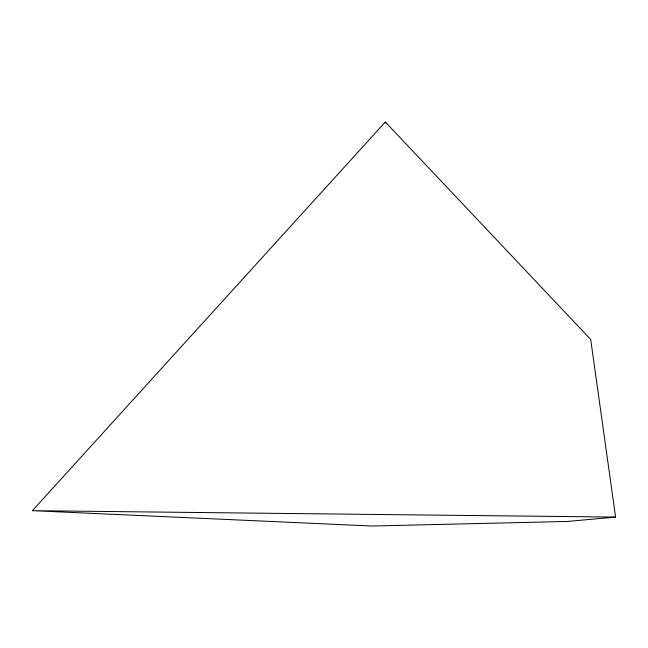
<?xml version="1.0" encoding="UTF-8"?>
<svg xmlns="http://www.w3.org/2000/svg" width="648" height="648" viewBox="0 0 648 648"><rect width="100%" height="100%" fill="white"/><g stroke="black" fill="none" stroke-linecap="round" stroke-linejoin="round"><path stroke-width="0.97" d="M32.4 510.681L385.317 121.986L590.692 339.455L615.6 517.088L567.146 521.462L371.831 526.014L32.4 510.681L615.6 517.088M385.317 121.986L386.103 123.695"/></g></svg>
